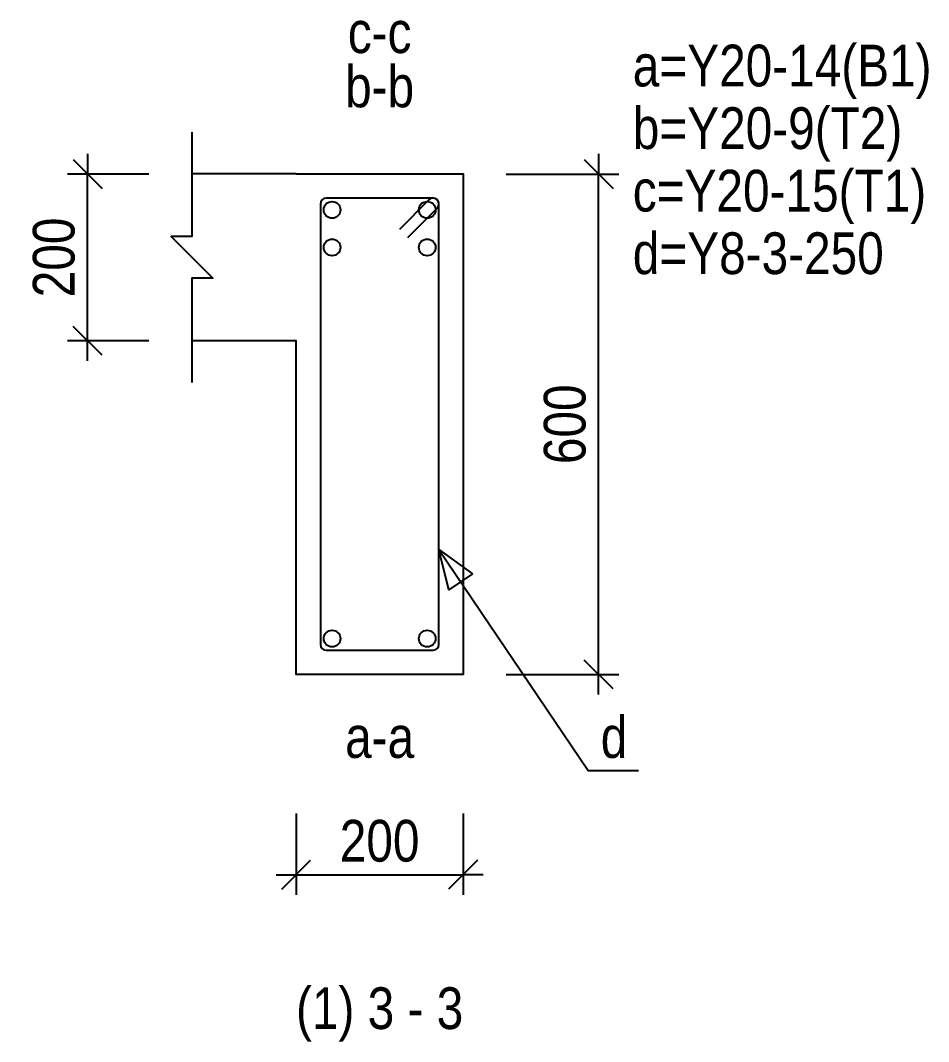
# Model space of a CAD drawing. Extents: x 0 to 206258, y -403073 to 0.
# Drawn here: x 92456 to 94633, y -215094 to -212646 of the extents above; entities that cross this region are included whole.
import ezdxf
from ezdxf.enums import TextEntityAlignment as Align

# ---------------------------------------------------------------- set-up
doc = ezdxf.new("R2010")
doc.units = 0
doc.header["$LTSCALE"] = 1000
doc.layers.add('Beam Line(D)', color=112, linetype='Continuous', true_color=0x00bd5e)
doc.layers.add('Link Label', color=94, linetype='Continuous', true_color=0x008100)
for name, color, linetype in [('Break Line', 5, 'Continuous'), ('Dimension Line', 5, 'Continuous'), ('Leader Line', 5, 'Continuous'), ('Link Line', 3, 'Continuous'), ('Rebar Label', 6, 'Continuous'), ('Rebar Line', 7, 'Continuous'), ('Section Label', 1, 'Continuous'), ('Top Rebar Label', 6, 'Continuous')]:
    doc.layers.add(name, color=color, linetype=linetype)
doc.styles.add('Dimension Text', font='ARIALN.TTF', dxfattribs={"height": 100})
doc.styles.add('Link Label', font='ARIALN.TTF', dxfattribs={"height": 100})
doc.styles.add('Rebar Label', font='ARIALN.TTF', dxfattribs={"height": 100})
doc.styles.add('Section Label', font='ARIALN.TTF', dxfattribs={"height": 100})
doc.styles.add('Top Rebar Label', font='ARIALN.TTF', dxfattribs={"height": 100})
doc.dimstyles.new('BEAM', dxfattribs={"dimtxt": 100, "dimasz": 30, "dimexe": 48.3, "dimexo": 103.5, "dimgap": 30, "dimtad": 1, "dimtoh": 1, "dimdec": 1, "dimlfac": 0.5, "dimdsep": 46, "dimtxsty": 'Dimension Text', "dimblk": 'PCDIM_TICK', "dimcen": 0.09, "dimclrd": 5, "dimclre": 5, "dimclrt": 5, "dimadec": 1, "dimazin": 0, "dimtp": 1, "dimtm": 1, "dimtfac": 1, "dimtdec": 4, "dimtofl": 0, "dimtmove": 0, "dimatfit": 3, "dimfxl": 1, "dimtolj": 1, "dimtzin": 0, "dimarcsym": 0})

# ---------------------------------------------------------------- blocks, each defined once
blk = doc.blocks.new('PCDIM_TICK')
at = {"layer": 'Dimension Line', "color": 0, "transparency": 33554687}
for p, q in [((1.15, 1.15), (-1.15, -1.15)), ((1.61, 0), (0, 0))]:
    blk.add_line(p, q, dxfattribs=at)
blk = doc.blocks.new('*U2941')
at = {"layer": 'Dimension Line', "color": 5, "true_color": 0x0000ff, "transparency": 16777216}
for p, q in [((93620.9, -213014.3), (93890.7, -213014.3)), ((93842.4, -214214.3), (93842.4, -213014.3)), ((93620.9, -214214.3), (93890.7, -214214.3))]:
    blk.add_line(p, q, dxfattribs=at)
at = {"layer": 'Dimension Line', "color": 5, "true_color": 0x0000ff, "transparency": 16777216, "xscale": 30, "yscale": 30}
for p, rotation in [((93842.4, -213014.3), 89.99999999999447), ((93842.4, -214214.3), 269.9999999999834)]:
    blk.add_blockref('PCDIM_TICK', p, dxfattribs=dict(at, rotation=rotation))
at = {"layer": 'Dimension Line', "color": 5, "true_color": 0x0000ff, "transparency": 16777216, "insert": (93812.4, -213614.3), "char_height": 100, "width": 181.97, "attachment_point": 8, "rotation": 90, "style": 'Dimension Text'}
blk.add_mtext('600', dxfattribs=at)
blk = doc.blocks.new('*U2942')
at = {"layer": 'Dimension Line', "color": 5, "true_color": 0x0000ff, "transparency": 16777216}
for p, q in [((92763.9, -213014.3), (92569.1, -213014.3)), ((92617.4, -213414.3), (92617.4, -213014.3)), ((92763.9, -213414.3), (92569.1, -213414.3))]:
    blk.add_line(p, q, dxfattribs=at)
at = {"layer": 'Dimension Line', "color": 5, "true_color": 0x0000ff, "transparency": 16777216, "xscale": 30, "yscale": 30}
for p, rotation in [((92617.4, -213014.3), 89.99999999999447), ((92617.4, -213414.3), 269.9999999999834)]:
    blk.add_blockref('PCDIM_TICK', p, dxfattribs=dict(at, rotation=rotation))
at = {"layer": 'Dimension Line', "color": 5, "true_color": 0x0000ff, "transparency": 16777216, "insert": (92587.4, -213214.3), "char_height": 100, "width": 182.775, "attachment_point": 8, "rotation": 90, "style": 'Dimension Text'}
blk.add_mtext('200', dxfattribs=at)
blk = doc.blocks.new('*U2943')
at = {"layer": 'Dimension Line', "color": 5, "true_color": 0x0000ff, "transparency": 16777216}
for p, q in [((93117.4, -214547.8), (93117.4, -214742.6)), ((93517.4, -214547.8), (93517.4, -214742.6)), ((93117.4, -214694.3), (93517.4, -214694.3))]:
    blk.add_line(p, q, dxfattribs=at)
at = {"layer": 'Dimension Line', "color": 5, "true_color": 0x0000ff, "transparency": 16777216, "xscale": 30, "yscale": 30, "rotation": 180.0000000000004}
blk.add_blockref('PCDIM_TICK', (93117.4, -214694.3), dxfattribs=at)
at = {"layer": 'Dimension Line', "color": 5, "true_color": 0x0000ff, "transparency": 16777216, "xscale": 30, "yscale": 30}
blk.add_blockref('PCDIM_TICK', (93517.4, -214694.3), dxfattribs=at)
at = {"layer": 'Dimension Line', "color": 5, "true_color": 0x0000ff, "transparency": 16777216, "insert": (93317.4, -214664.3), "char_height": 100, "width": 182.775, "attachment_point": 8, "style": 'Dimension Text'}
blk.add_mtext('200', dxfattribs=at)

msp = doc.modelspace()

# ---------------------------------------------------------------- linework, layer by layer
at = {"layer": 'Beam Line(D)', "transparency": 33554687}
for points in [[(93117.443, -213014.284), (93517.443, -213014.284), (93517.443, -214214.284), (93117.443, -214214.284), (93117.443, -213414.284), (92867.443, -213414.284)], [(93117.443, -213014.284), (92867.443, -213014.284)], [(93117.443, -213014.284), (93117.443, -213014.284)]]:
    msp.add_lwpolyline(points, dxfattribs=at)
at = {"layer": 'Break Line', "transparency": 33554687}
msp.add_lwpolyline([(92867.443, -212914.284), (92867.443, -213164.284), (92817.443, -213164.284), (92917.443, -213264.284), (92867.443, -213264.284), (92867.443, -213514.284)], dxfattribs=at)
at = {"layer": 'Leader Line', "transparency": 33554687}
for points in [[(93540.384, -213973.009), (93483.699, -214011.298), (93459.443, -213914.284), (93540.384, -213973.009)], [(93459.443, -213914.284), (93817.443, -214444.284), (93938.254, -214444.284)]]:
    msp.add_lwpolyline(points, dxfattribs=at)
at = {"layer": 'Link Line', "transparency": 33554687}
msp.add_lwpolyline([(93384.631, -213166.894), (93455.342, -213096.183, 0.66817864), (93445.443, -213072.284), (93189.443, -213072.284, 0.41421356), (93175.443, -213086.284), (93175.443, -214142.284, 0.41421356), (93189.443, -214156.284), (93445.443, -214156.284, 0.41421356), (93459.443, -214142.284), (93459.443, -213086.284, 0.66817864), (93435.543, -213076.384), (93364.832, -213147.095)], format="xyb", dxfattribs=at)
at = {"layer": 'Rebar Line', "transparency": 33554687}
for centre in [(93203.443, -213100.284), (93431.443, -213100.284), (93203.443, -213190.284), (93431.443, -213190.284), (93203.443, -214128.284), (93431.443, -214128.284)]:
    msp.add_circle(centre, 20, dxfattribs=at)

# ---------------------------------------------------------------- texts
at = {"layer": 'Link Label', "transparency": 33554687, "style": 'Link Label'}
for s, p in [(' d=Y8-3-250', (93892.443, -213254.284)), ('d', (93847.443, -214414.284))]:
    msp.add_text(s, height=100, dxfattribs=at).set_placement(p)
at = {"layer": 'Rebar Label', "transparency": 33554687, "style": 'Rebar Label'}
for s, p in [('c-c', (93317.443, -212754.284)), ('b-b', (93317.443, -212884.284)), ('a-a', (93317.443, -214444.284))]:
    msp.add_text(s, height=100, dxfattribs=at).set_placement(p, align=Align.BOTTOM_CENTER)
msp.add_text(' a=Y20-14(B1)', height=100, dxfattribs=at).set_placement((93892.443, -212804.284))
at = {"layer": 'Section Label', "transparency": 33554687, "style": 'Section Label'}
msp.add_text('(1) 3 - 3', height=100, dxfattribs=at).set_placement((93317.443, -215094.284), align=Align.BOTTOM_CENTER)
at = {"layer": 'Top Rebar Label', "transparency": 33554687, "style": 'Top Rebar Label'}
for s, p in [(' b=Y20-9(T2)', (93892.443, -212954.284)), (' c=Y20-15(T1)', (93892.443, -213104.284))]:
    msp.add_text(s, height=100, dxfattribs=at).set_placement(p)

# ---------------------------------------------------------------- dimensions: what is measured, and where the dimension line sits
at = {"layer": 'Dimension Line', "transparency": 33554687}
for base, p1, p2, text, picture, middle in [((92617.443, -213214.284), (92867.443, -213414.284), (92867.443, -213014.284), '200', '*U2942', (92617.443, -213214.284)), ((93842.443, -213614.284), (93517.443, -214214.284), (93517.443, -213014.284), '600', '*U2941', (93842.443, -213614.284))]:
    dim = msp.add_linear_dim(base=base, p1=p1, p2=p2, angle=90, text=text, dimstyle='BEAM', override={"dimscale": 1, "dimtxt": 100, "dimasz": 30, "dimexe": 48.3, "dimexo": 103.5, "dimgap": 30, "dimtad": 1, "dimtih": 0, "dimdec": 1, "dimlfac": 0.5, "dimzin": 8, "dimlunit": 2, "dimpost": '', "dimtxsty": 'Dimension Text', "dimblk": 'PCDIM_TICK', "dimse1": 0, "dimse2": 0, "dimsd2": 0, "dimclrd": 5, "dimclre": 5, "dimclrt": 5, "dimaunit": 0, "dimadec": 1, "dimazin": 0, "dimtol": 0, "dimtp": 1, "dimtm": 1, "dimtmove": 0}, dxfattribs=at)
    dim.commit()
    dim.dimension.update_dxf_attribs({"geometry": picture, "text_midpoint": middle})
dim = msp.add_linear_dim(base=(93317.443, -214694.284), p1=(93117.443, -214444.284), p2=(93517.443, -214444.284), text='200', dimstyle='BEAM', override={"dimscale": 1, "dimtxt": 100, "dimasz": 30, "dimexe": 48.3, "dimexo": 103.5, "dimgap": 30, "dimtad": 1, "dimtih": 0, "dimdec": 1, "dimlfac": 0.5, "dimzin": 8, "dimlunit": 2, "dimpost": '', "dimtxsty": 'Dimension Text', "dimblk": 'PCDIM_TICK', "dimse1": 0, "dimse2": 0, "dimsd2": 0, "dimclrd": 5, "dimclre": 5, "dimclrt": 5, "dimaunit": 0, "dimadec": 1, "dimazin": 0, "dimtol": 0, "dimtp": 1, "dimtm": 1, "dimtmove": 0}, dxfattribs=at)
dim.commit()
dim.dimension.update_dxf_attribs({"geometry": '*U2943', "text_midpoint": (93317.443, -214694.284)})

doc.saveas('drawing.dxf')
